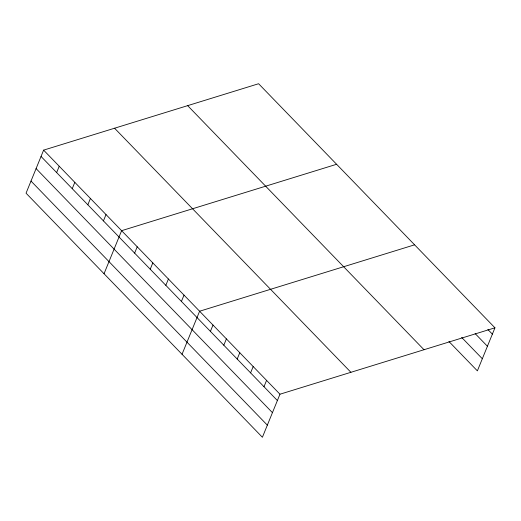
<?xml version="1.0" encoding="UTF-8"?>
<svg xmlns="http://www.w3.org/2000/svg" width="521" height="521" viewBox="0 0 521 521"><rect width="100%" height="100%" fill="white"/><g stroke="black" fill="none" stroke-linecap="round" stroke-linejoin="round"><path stroke-width="0.78" d="M43.621 150.133L26.05 193.187L262.395 437.269L279.966 394.215L494.95 327.813L258.605 83.731L43.621 150.133L279.966 394.215M56.639 172.568L59.218 166.245M72.237 188.674L74.816 182.35M87.834 204.786L90.42 198.462M103.432 220.897L106.017 214.574M104.044 273.733L121.614 230.679L336.599 164.278M134.633 253.115L137.212 246.791M150.23 269.22L152.809 262.897M165.828 285.332L168.407 279.009M181.425 301.444L184.011 295.12M182.037 354.28L199.608 311.226L414.592 244.824M210.419 331.382L212.998 325.058M223.809 345.215L226.394 338.891M237.205 359.047L239.784 352.717M250.594 372.873L253.18 366.55M263.991 386.706L266.57 380.382M494.95 327.813L477.379 370.867L448.92 341.476M487.903 329.526L492.371 334.137M475.145 333.577L487.422 346.257M461.678 337.419L482.329 358.748M187.664 105.646L424.003 349.721M114.568 128.218L350.907 372.3M41.042 156.456L277.38 400.538M36.092 168.583L272.437 412.658M31 181.067L267.338 425.149"/></g></svg>
